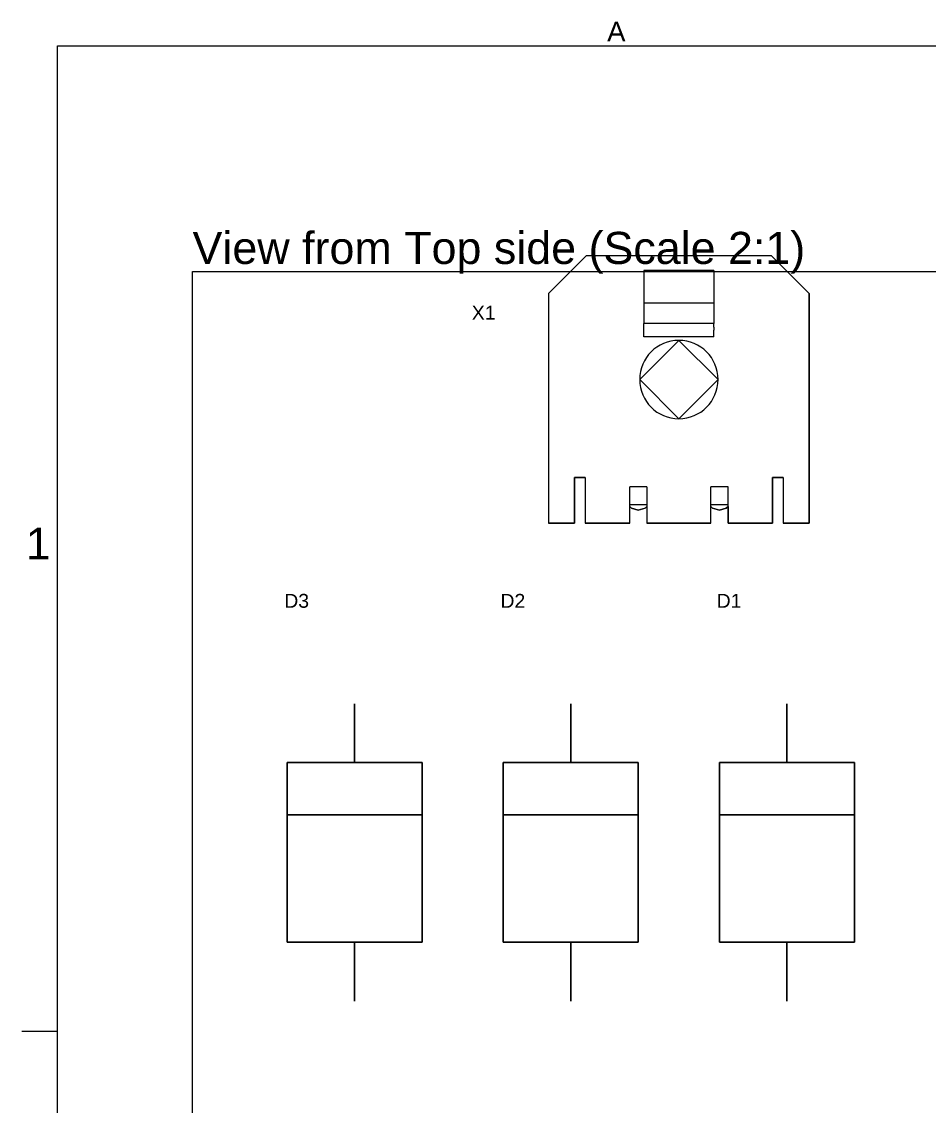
# Model space of a CAD drawing. Header units: inches. Extents: x 0 to 420, y -297 to 0.
# Drawn here: x 0 to 67.2, y -81.1 to -0.9 of the extents above; entities that cross this region are included whole.
import ezdxf

# ---------------------------------------------------------------- set-up
doc = ezdxf.new("R2010")
doc.units = ezdxf.units.IN
doc.header["$MEASUREMENT"] = 0
doc.styles.add('Arial0', font='arial.ttf', dxfattribs={"height": 2.265495})

msp = doc.modelspace()

# ---------------------------------------------------------------- linework, layer by layer
at = {"color": 18, "true_color": 0x000000}
for p, q in [((2.646, -2.646), (417.354, -2.646)), ((2.646, -294.354), (2.646, -2.646)), ((41.796, -18.194), (38.996, -20.994)), ((41.796, -18.194), (38.996, -20.994)), ((41.796, -18.194), (38.996, -20.994)), ((41.796, -18.194), (38.996, -20.994)), ((55.496, -18.194), (41.796, -18.194)), ((55.496, -18.194), (41.796, -18.194)), ((55.496, -18.194), (41.796, -18.194)), ((55.496, -18.194), (41.796, -18.194)), ((58.296, -20.994), (55.496, -18.194)), ((58.296, -20.994), (55.496, -18.194)), ((58.296, -20.994), (55.496, -18.194)), ((58.296, -20.994), (55.496, -18.194)), ((12.646, -161.354), (12.646, -19.354)), ((12.646, -19.354), (168.646, -19.354)), ((46.046, -19.294), (46.046, -21.694)), ((51.246, -19.294), (46.046, -19.294)), ((46.046, -19.294), (46.046, -21.694)), ((51.246, -19.294), (46.046, -19.294)), ((51.246, -19.294), (51.246, -21.694)), ((51.246, -19.294), (51.246, -21.694)), ((38.996, -20.994), (38.996, -37.994)), ((38.996, -20.994), (38.996, -37.994)), ((38.996, -20.994), (38.996, -37.994)), ((38.996, -20.994), (38.996, -37.994)), ((58.296, -37.994), (58.296, -20.994)), ((58.296, -20.994), (58.296, -37.994)), ((58.296, -37.994), (58.296, -20.994)), ((58.296, -20.994), (58.296, -37.994)), ((46.046, -21.694), (46.046, -23.194)), ((51.246, -21.694), (46.046, -21.694)), ((46.046, -21.694), (46.046, -23.194)), ((51.246, -21.694), (46.046, -21.694)), ((51.246, -21.694), (51.246, -23.194)), ((51.246, -21.694), (51.246, -23.194)), ((46.046, -23.228), (46.046, -23.194)), ((51.246, -23.194), (46.046, -23.194)), ((46.046, -23.228), (46.046, -23.194)), ((51.246, -23.194), (46.046, -23.194)), ((46.046, -23.328), (46.046, -23.228)), ((46.046, -23.328), (46.046, -23.228)), ((51.246, -23.228), (51.246, -23.194)), ((51.246, -23.228), (51.246, -23.194)), ((51.246, -23.328), (51.246, -23.228)), ((51.246, -23.328), (51.246, -23.228)), ((46.046, -23.486), (46.046, -23.328)), ((46.046, -23.486), (46.046, -23.328)), ((46.046, -23.694), (46.046, -23.486)), ((46.046, -23.694), (46.046, -23.486)), ((46.046, -23.936), (46.046, -23.694)), ((46.046, -23.936), (46.046, -23.694)), ((46.046, -24.194), (46.046, -23.936)), ((46.046, -24.194), (46.046, -23.936)), ((51.246, -23.486), (51.246, -23.328)), ((51.246, -23.486), (51.246, -23.328)), ((51.246, -23.486), (51.246, -23.694)), ((51.246, -23.486), (51.246, -23.694)), ((51.246, -23.936), (51.246, -23.694)), ((51.246, -23.936), (51.246, -23.694)), ((51.246, -24.194), (51.246, -23.936)), ((51.246, -24.194), (51.246, -23.936)), ((48.646, -24.454), (45.746, -27.354)), ((51.246, -24.194), (46.046, -24.194)), ((51.246, -24.194), (46.046, -24.194)), ((51.546, -27.354), (48.646, -24.454)), ((45.746, -27.354), (48.646, -30.254)), ((48.646, -30.254), (51.546, -27.354)), ((40.916, -37.994), (40.916, -34.594)), ((40.916, -34.594), (41.716, -34.594)), ((41.716, -34.594), (40.916, -34.594)), ((40.916, -34.594), (40.916, -37.994)), ((40.916, -37.994), (40.916, -34.594)), ((40.916, -34.594), (41.716, -34.594)), ((41.716, -34.594), (40.916, -34.594)), ((40.916, -34.594), (40.916, -37.994)), ((41.716, -34.594), (41.716, -37.994)), ((41.716, -34.594), (41.716, -37.994)), ((41.716, -34.594), (41.716, -37.994)), ((41.716, -34.594), (41.716, -37.994)), ((45.006, -37.994), (45.006, -35.294)), ((46.286, -35.294), (45.006, -35.294)), ((45.006, -37.994), (45.006, -35.294)), ((46.286, -35.294), (45.006, -35.294)), ((46.286, -35.294), (46.286, -37.994)), ((46.286, -35.294), (46.286, -37.994)), ((51.006, -37.994), (51.006, -35.294)), ((52.286, -35.294), (51.006, -35.294)), ((51.006, -37.994), (51.006, -35.294)), ((52.286, -35.294), (51.006, -35.294)), ((52.286, -37.994), (52.286, -35.294)), ((52.286, -37.994), (52.286, -35.294)), ((55.576, -37.994), (55.576, -34.594)), ((55.576, -34.594), (56.376, -34.594)), ((55.576, -34.594), (55.576, -37.994)), ((56.376, -34.594), (55.576, -34.594)), ((55.576, -37.994), (55.576, -34.594)), ((55.576, -34.594), (56.376, -34.594)), ((55.576, -34.594), (55.576, -37.994)), ((56.376, -34.594), (55.576, -34.594)), ((56.376, -34.594), (56.376, -37.994)), ((56.376, -34.594), (56.376, -37.994)), ((56.376, -34.594), (56.376, -37.994)), ((56.376, -34.594), (56.376, -37.994)), ((46.286, -36.634), (45.006, -36.634)), ((46.286, -36.634), (45.006, -36.634)), ((45.006, -37.994), (45.006, -36.748)), ((45.006, -36.748), (45.136, -36.878)), ((45.136, -36.878), (45.006, -36.748)), ((45.006, -37.994), (45.006, -36.748)), ((45.006, -36.748), (45.136, -36.878)), ((45.136, -36.878), (45.006, -36.748)), ((45.136, -36.878), (45.646, -37.014)), ((45.646, -37.014), (45.136, -36.878)), ((45.136, -36.878), (45.646, -37.014)), ((45.646, -37.014), (45.136, -36.878)), ((45.646, -37.014), (46.156, -36.878)), ((46.156, -36.878), (45.646, -37.014)), ((45.646, -37.014), (46.156, -36.878)), ((46.156, -36.878), (45.646, -37.014)), ((46.156, -36.878), (46.286, -36.748)), ((46.286, -36.748), (46.156, -36.878)), ((46.156, -36.878), (46.286, -36.748)), ((46.286, -36.748), (46.156, -36.878)), ((46.286, -36.748), (46.286, -37.994)), ((46.286, -36.748), (46.286, -37.994)), ((52.286, -36.634), (51.006, -36.634)), ((52.286, -36.634), (51.006, -36.634)), ((51.006, -37.994), (51.006, -36.748)), ((51.006, -36.748), (51.136, -36.878)), ((51.136, -36.878), (51.006, -36.748)), ((51.006, -37.994), (51.006, -36.748)), ((51.006, -36.748), (51.136, -36.878)), ((51.136, -36.878), (51.006, -36.748)), ((51.136, -36.878), (51.646, -37.014)), ((51.646, -37.014), (51.136, -36.878)), ((51.136, -36.878), (51.646, -37.014)), ((51.646, -37.014), (51.136, -36.878)), ((51.646, -37.014), (52.156, -36.878)), ((52.156, -36.878), (51.646, -37.014)), ((51.646, -37.014), (52.156, -36.878)), ((52.156, -36.878), (51.646, -37.014)), ((52.156, -36.878), (52.286, -36.748)), ((52.286, -36.748), (52.156, -36.878)), ((52.156, -36.878), (52.286, -36.748)), ((52.286, -36.748), (52.156, -36.878)), ((52.286, -36.748), (52.286, -37.994)), ((52.286, -36.748), (52.286, -37.994)), ((38.996, -37.994), (40.916, -37.994)), ((40.916, -37.994), (38.996, -37.994)), ((38.996, -37.994), (40.916, -37.994)), ((40.916, -37.994), (38.996, -37.994)), ((41.716, -37.994), (45.006, -37.994)), ((45.006, -37.994), (41.716, -37.994)), ((41.716, -37.994), (45.006, -37.994)), ((45.006, -37.994), (41.716, -37.994)), ((46.286, -37.994), (51.006, -37.994)), ((51.006, -37.994), (46.286, -37.994)), ((46.286, -37.994), (51.006, -37.994)), ((51.006, -37.994), (46.286, -37.994)), ((52.286, -37.994), (55.576, -37.994)), ((55.576, -37.994), (52.286, -37.994)), ((52.286, -37.994), (55.576, -37.994)), ((55.576, -37.994), (52.286, -37.994)), ((56.376, -37.994), (58.296, -37.994)), ((58.296, -37.994), (56.376, -37.994)), ((56.376, -37.994), (58.296, -37.994)), ((58.296, -37.994), (56.376, -37.994)), ((24.646, -55.704), (24.646, -51.354)), ((24.646, -51.354), (24.646, -55.704)), ((40.646, -55.704), (40.646, -51.354)), ((40.646, -51.354), (40.646, -55.704)), ((56.646, -55.704), (56.646, -51.354)), ((56.646, -51.354), (56.646, -55.704)), ((19.646, -69.004), (19.646, -55.704)), ((19.646, -55.704), (19.646, -69.004)), ((29.646, -55.704), (19.646, -55.704)), ((19.646, -55.704), (29.646, -55.704)), ((29.646, -69.004), (29.646, -55.704)), ((29.646, -55.704), (29.646, -69.004)), ((35.646, -69.004), (35.646, -55.704)), ((35.646, -55.704), (35.646, -69.004)), ((45.646, -55.704), (35.646, -55.704)), ((35.646, -55.704), (45.646, -55.704)), ((45.646, -69.004), (45.646, -55.704)), ((45.646, -55.704), (45.646, -69.004)), ((51.646, -69.004), (51.646, -55.704)), ((51.646, -55.704), (51.646, -69.004)), ((61.646, -55.704), (51.646, -55.704)), ((51.646, -55.704), (61.646, -55.704)), ((61.646, -69.004), (61.646, -55.704)), ((61.646, -55.704), (61.646, -69.004)), ((29.646, -59.571), (19.646, -59.571)), ((19.646, -59.571), (29.646, -59.571)), ((45.646, -59.571), (35.646, -59.571)), ((35.646, -59.571), (45.646, -59.571)), ((61.646, -59.571), (51.646, -59.571)), ((51.646, -59.571), (61.646, -59.571)), ((24.646, -69.004), (19.646, -69.004)), ((19.646, -69.004), (24.646, -69.004)), ((29.646, -69.004), (24.646, -69.004)), ((24.646, -69.004), (29.646, -69.004)), ((24.646, -73.354), (24.646, -69.004)), ((24.646, -69.004), (24.646, -73.354)), ((40.646, -69.004), (35.646, -69.004)), ((35.646, -69.004), (40.646, -69.004)), ((45.646, -69.004), (40.646, -69.004)), ((40.646, -69.004), (45.646, -69.004)), ((40.646, -73.354), (40.646, -69.004)), ((40.646, -69.004), (40.646, -73.354)), ((56.646, -69.004), (51.646, -69.004)), ((51.646, -69.004), (56.646, -69.004)), ((61.646, -69.004), (56.646, -69.004)), ((56.646, -69.004), (61.646, -69.004)), ((56.646, -73.354), (56.646, -69.004)), ((56.646, -69.004), (56.646, -73.354)), ((0, -75.573), (2.646, -75.573))]:
    msp.add_line(p, q, dxfattribs=at)
at = {"color": 7, "true_color": 0xffffff}
for p, q in [((41.796, -18.194), (38.996, -20.994)), ((41.796, -18.194), (38.996, -20.994)), ((41.796, -18.194), (38.996, -20.994)), ((41.796, -18.194), (38.996, -20.994)), ((55.496, -18.194), (41.796, -18.194)), ((55.496, -18.194), (41.796, -18.194)), ((55.496, -18.194), (41.796, -18.194)), ((55.496, -18.194), (41.796, -18.194)), ((58.296, -20.994), (55.496, -18.194)), ((58.296, -20.994), (55.496, -18.194)), ((58.296, -20.994), (55.496, -18.194)), ((58.296, -20.994), (55.496, -18.194)), ((46.046, -19.294), (46.046, -21.694)), ((51.246, -19.294), (46.046, -19.294)), ((46.046, -19.294), (46.046, -21.694)), ((51.246, -19.294), (46.046, -19.294)), ((51.246, -19.294), (51.246, -21.694)), ((51.246, -19.294), (51.246, -21.694)), ((38.996, -20.994), (38.996, -37.994)), ((38.996, -20.994), (38.996, -37.994)), ((38.996, -20.994), (38.996, -37.994)), ((38.996, -20.994), (38.996, -37.994)), ((58.296, -37.994), (58.296, -20.994)), ((58.296, -20.994), (58.296, -37.994)), ((58.296, -37.994), (58.296, -20.994)), ((58.296, -20.994), (58.296, -37.994)), ((46.046, -21.694), (46.046, -23.194)), ((51.246, -21.694), (46.046, -21.694)), ((46.046, -21.694), (46.046, -23.194)), ((51.246, -21.694), (46.046, -21.694)), ((51.246, -21.694), (51.246, -23.194)), ((51.246, -21.694), (51.246, -23.194)), ((46.046, -23.228), (46.046, -23.194)), ((51.246, -23.194), (46.046, -23.194)), ((46.046, -23.228), (46.046, -23.194)), ((51.246, -23.194), (46.046, -23.194)), ((46.046, -23.328), (46.046, -23.228)), ((46.046, -23.328), (46.046, -23.228)), ((51.246, -23.228), (51.246, -23.194)), ((51.246, -23.228), (51.246, -23.194)), ((51.246, -23.328), (51.246, -23.228)), ((51.246, -23.328), (51.246, -23.228)), ((46.046, -23.486), (46.046, -23.328)), ((46.046, -23.486), (46.046, -23.328)), ((46.046, -23.694), (46.046, -23.486)), ((46.046, -23.694), (46.046, -23.486)), ((46.046, -23.936), (46.046, -23.694)), ((46.046, -23.936), (46.046, -23.694)), ((46.046, -24.194), (46.046, -23.936)), ((46.046, -24.194), (46.046, -23.936)), ((51.246, -23.486), (51.246, -23.328)), ((51.246, -23.486), (51.246, -23.328)), ((51.246, -23.486), (51.246, -23.694)), ((51.246, -23.486), (51.246, -23.694)), ((51.246, -23.936), (51.246, -23.694)), ((51.246, -23.936), (51.246, -23.694)), ((51.246, -24.194), (51.246, -23.936)), ((51.246, -24.194), (51.246, -23.936)), ((51.246, -24.194), (46.046, -24.194)), ((51.246, -24.194), (46.046, -24.194)), ((40.916, -37.994), (40.916, -34.594)), ((40.916, -34.594), (41.716, -34.594)), ((41.716, -34.594), (40.916, -34.594)), ((40.916, -34.594), (40.916, -37.994)), ((40.916, -37.994), (40.916, -34.594)), ((40.916, -34.594), (41.716, -34.594)), ((41.716, -34.594), (40.916, -34.594)), ((40.916, -34.594), (40.916, -37.994)), ((41.716, -34.594), (41.716, -37.994)), ((41.716, -34.594), (41.716, -37.994)), ((41.716, -34.594), (41.716, -37.994)), ((41.716, -34.594), (41.716, -37.994)), ((45.006, -37.994), (45.006, -35.294)), ((46.286, -35.294), (45.006, -35.294)), ((45.006, -37.994), (45.006, -35.294)), ((46.286, -35.294), (45.006, -35.294)), ((46.286, -35.294), (46.286, -37.994)), ((46.286, -35.294), (46.286, -37.994)), ((51.006, -37.994), (51.006, -35.294)), ((52.286, -35.294), (51.006, -35.294)), ((51.006, -37.994), (51.006, -35.294)), ((52.286, -35.294), (51.006, -35.294)), ((52.286, -37.994), (52.286, -35.294)), ((52.286, -37.994), (52.286, -35.294)), ((55.576, -37.994), (55.576, -34.594)), ((55.576, -34.594), (56.376, -34.594)), ((55.576, -34.594), (55.576, -37.994)), ((56.376, -34.594), (55.576, -34.594)), ((55.576, -37.994), (55.576, -34.594)), ((55.576, -34.594), (56.376, -34.594)), ((55.576, -34.594), (55.576, -37.994)), ((56.376, -34.594), (55.576, -34.594)), ((56.376, -34.594), (56.376, -37.994)), ((56.376, -34.594), (56.376, -37.994)), ((56.376, -34.594), (56.376, -37.994)), ((56.376, -34.594), (56.376, -37.994)), ((46.286, -36.634), (45.006, -36.634)), ((46.286, -36.634), (45.006, -36.634)), ((45.006, -37.994), (45.006, -36.748)), ((45.006, -36.748), (45.136, -36.878)), ((45.136, -36.878), (45.006, -36.748)), ((45.006, -37.994), (45.006, -36.748)), ((45.006, -36.748), (45.136, -36.878)), ((45.136, -36.878), (45.006, -36.748)), ((45.136, -36.878), (45.646, -37.014)), ((45.646, -37.014), (45.136, -36.878)), ((45.136, -36.878), (45.646, -37.014)), ((45.646, -37.014), (45.136, -36.878)), ((45.646, -37.014), (46.156, -36.878)), ((46.156, -36.878), (45.646, -37.014)), ((45.646, -37.014), (46.156, -36.878)), ((46.156, -36.878), (45.646, -37.014)), ((46.156, -36.878), (46.286, -36.748)), ((46.286, -36.748), (46.156, -36.878)), ((46.156, -36.878), (46.286, -36.748)), ((46.286, -36.748), (46.156, -36.878)), ((46.286, -36.748), (46.286, -37.994)), ((46.286, -36.748), (46.286, -37.994)), ((52.286, -36.634), (51.006, -36.634)), ((52.286, -36.634), (51.006, -36.634)), ((51.006, -37.994), (51.006, -36.748)), ((51.006, -36.748), (51.136, -36.878)), ((51.136, -36.878), (51.006, -36.748)), ((51.006, -37.994), (51.006, -36.748)), ((51.006, -36.748), (51.136, -36.878)), ((51.136, -36.878), (51.006, -36.748)), ((51.136, -36.878), (51.646, -37.014)), ((51.646, -37.014), (51.136, -36.878)), ((51.136, -36.878), (51.646, -37.014)), ((51.646, -37.014), (51.136, -36.878)), ((51.646, -37.014), (52.156, -36.878)), ((52.156, -36.878), (51.646, -37.014)), ((51.646, -37.014), (52.156, -36.878)), ((52.156, -36.878), (51.646, -37.014)), ((52.156, -36.878), (52.286, -36.748)), ((52.286, -36.748), (52.156, -36.878)), ((52.156, -36.878), (52.286, -36.748)), ((52.286, -36.748), (52.156, -36.878)), ((52.286, -36.748), (52.286, -37.994)), ((52.286, -36.748), (52.286, -37.994)), ((38.996, -37.994), (40.916, -37.994)), ((40.916, -37.994), (38.996, -37.994)), ((38.996, -37.994), (40.916, -37.994)), ((40.916, -37.994), (38.996, -37.994)), ((41.716, -37.994), (45.006, -37.994)), ((45.006, -37.994), (41.716, -37.994)), ((41.716, -37.994), (45.006, -37.994)), ((45.006, -37.994), (41.716, -37.994)), ((46.286, -37.994), (51.006, -37.994)), ((51.006, -37.994), (46.286, -37.994)), ((46.286, -37.994), (51.006, -37.994)), ((51.006, -37.994), (46.286, -37.994)), ((52.286, -37.994), (55.576, -37.994)), ((55.576, -37.994), (52.286, -37.994)), ((52.286, -37.994), (55.576, -37.994)), ((55.576, -37.994), (52.286, -37.994)), ((56.376, -37.994), (58.296, -37.994)), ((58.296, -37.994), (56.376, -37.994)), ((56.376, -37.994), (58.296, -37.994)), ((58.296, -37.994), (56.376, -37.994)), ((24.646, -55.704), (24.646, -51.354)), ((24.646, -51.354), (24.646, -55.704)), ((40.646, -55.704), (40.646, -51.354)), ((40.646, -51.354), (40.646, -55.704)), ((56.646, -55.704), (56.646, -51.354)), ((56.646, -51.354), (56.646, -55.704)), ((19.646, -69.004), (19.646, -55.704)), ((19.646, -55.704), (19.646, -69.004)), ((29.646, -55.704), (19.646, -55.704)), ((19.646, -55.704), (29.646, -55.704)), ((29.646, -69.004), (29.646, -55.704)), ((29.646, -55.704), (29.646, -69.004)), ((35.646, -69.004), (35.646, -55.704)), ((35.646, -55.704), (35.646, -69.004)), ((45.646, -55.704), (35.646, -55.704)), ((35.646, -55.704), (45.646, -55.704)), ((45.646, -69.004), (45.646, -55.704)), ((45.646, -55.704), (45.646, -69.004)), ((51.646, -69.004), (51.646, -55.704)), ((51.646, -55.704), (51.646, -69.004)), ((61.646, -55.704), (51.646, -55.704)), ((51.646, -55.704), (61.646, -55.704)), ((61.646, -69.004), (61.646, -55.704)), ((61.646, -55.704), (61.646, -69.004)), ((29.646, -59.571), (19.646, -59.571)), ((19.646, -59.571), (29.646, -59.571)), ((45.646, -59.571), (35.646, -59.571)), ((35.646, -59.571), (45.646, -59.571)), ((61.646, -59.571), (51.646, -59.571)), ((51.646, -59.571), (61.646, -59.571)), ((24.646, -69.004), (19.646, -69.004)), ((19.646, -69.004), (24.646, -69.004)), ((29.646, -69.004), (24.646, -69.004)), ((24.646, -69.004), (29.646, -69.004)), ((24.646, -73.354), (24.646, -69.004)), ((24.646, -69.004), (24.646, -73.354)), ((40.646, -69.004), (35.646, -69.004)), ((35.646, -69.004), (40.646, -69.004)), ((45.646, -69.004), (40.646, -69.004)), ((40.646, -69.004), (45.646, -69.004)), ((40.646, -73.354), (40.646, -69.004)), ((40.646, -69.004), (40.646, -73.354)), ((56.646, -69.004), (51.646, -69.004)), ((51.646, -69.004), (56.646, -69.004)), ((61.646, -69.004), (56.646, -69.004)), ((56.646, -69.004), (61.646, -69.004)), ((56.646, -73.354), (56.646, -69.004)), ((56.646, -69.004), (56.646, -73.354))]:
    msp.add_line(p, q, dxfattribs=at)
at = {"color": 18, "true_color": 0x000000}
for start, end in [(90, 180), (0, 90), (180, 270), (270, 0)]:
    msp.add_arc((48.646, -27.354), 2.9, start, end, dxfattribs=at)

# ---------------------------------------------------------------- texts
at = {"color": 18, "true_color": 0x000000, "style": 'Arial0'}
for s, height, p in [('A', 1.453, (43.341, -2.32)), ('View from Top side (Scale 2:1)', 2.37501, (12.646, -18.799)), ('X1', 1.0259, (33.32, -22.922)), ('X1', 1.0259, (33.32, -22.922)), ('1', 2.337, (0.31, -40.659)), ('D3', 1.0259, (19.44, -44.246)), ('D2', 1.0259, (35.442, -44.246)), ('D1', 1.0259, (51.444, -44.246))]:
    msp.add_text(s, height=height, dxfattribs=at).set_placement(p)

doc.saveas('drawing.dxf')
